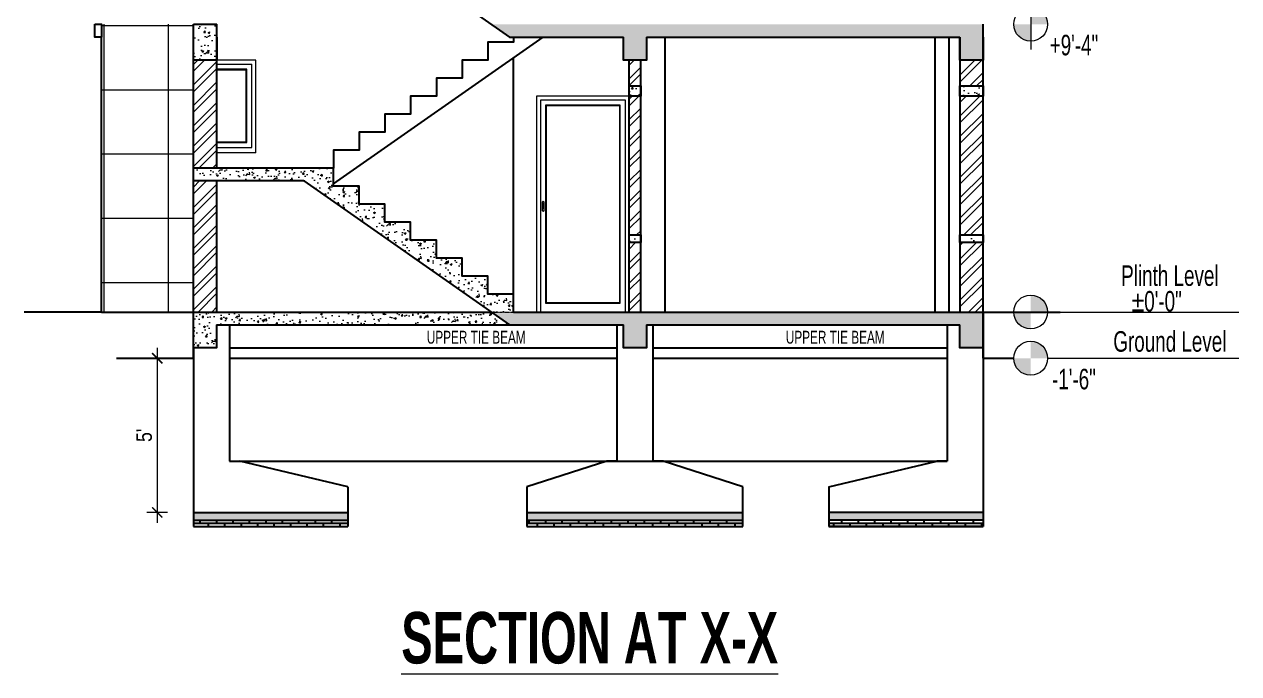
# Model space of a CAD drawing. Header units: inches. Extents: x -5142662 to -4941318, y -3361958 to -3160563.
# Drawn here: x -5002281.1 to -5001808.7, y -3263277.3 to -3263024.5 of the extents above; entities that cross this region are included whole.
import ezdxf

# ---------------------------------------------------------------- set-up
doc = ezdxf.new("R2010")
doc.units = ezdxf.units.IN
doc.header["$LTSCALE"] = 2
doc.header["$MEASUREMENT"] = 0
doc.header["$PDMODE"] = 34
doc.linetypes.add('ACAD_ISO02W100', pattern=[15, 12, -3])
doc.linetypes.add('CENTER', pattern=[2, 1.25, -0.25, 0.25, -0.25])
doc.layers.get('0').update_dxf_attribs({"linetype": 'CONTINUOUS'})
doc.layers.get('DEFPOINTS').update_dxf_attribs({"color": 141, "linetype": 'CONTINUOUS'})
for name, color, linetype, lineweight in [('Annotate-Bold.w', 187, 'CONTINUOUS', 18), ('DIM 1-100', 4, 'CONTINUOUS', 13), ('Door-Window', 47, 'CONTINUOUS', 15), ('HATCH', 60, 'ACAD_ISO02W100', 13), ('Text-100.w', 254, 'CONTINUOUS', 9), ('window', 4, 'CONTINUOUS', 13)]:
    doc.layers.add(name, color=color, linetype=linetype, lineweight=lineweight)
doc.styles.add('Arial', font='arial.ttf', dxfattribs={"width": 0.8, "height": 12})
doc.styles.get("Standard").update_dxf_attribs({"font": 'ARIALN.TTF'})
doc.dimstyles.new('1 by 96', dxfattribs={"dimtxt": 6, "dimasz": 4, "dimexe": 4, "dimexo": 4, "dimgap": 2, "dimtad": 1, "dimdec": 0, "dimzin": 0, "dimdsep": 46, "dimlunit": 4, "dimtxsty": 'Standard', "dimblk": 'ARCHTICK', "dimcen": 0, "dimdle": 4, "dimadec": 0, "dimazin": 0, "dimtfac": 1, "dimtdec": 0, "dimtix": 1, "dimtofl": 0, "dimtmove": 1, "dimatfit": 3, "dimldrblk": 'ARCHTICK', "dimfxl": 4, "dimfxlon": 1, "dimtolj": 1, "dimtzin": 0, "dimlwd": -1, "dimlwe": -1, "dimarcsym": 0})
pattern_1 = [(50, (0, 0), (7.172601826, -0.62752135), [0.75, -8.25]), (355, (0, 0), (-1.387513336, 7.521921337), [0.6, -6.6]), (100.45144446, (0.598, -0.052), (5.785088467, 6.89439991), [0.63740192, -7.01142112]), (46.1842, (0, 2), (10.672413307, -1.655192808), [1.125, -12.375]), (96.63563549, (0.889, 1.862), (9.346619457, 9.741186008), [0.95610342, -10.5171376]), (351.184164, (0, 2), (9.34661945, 9.741186003), [0.9, -9.90000001]), (21, (1, 1.5), (5.969070521, -4.0261889067), [0.75, -8.25]), (326, (1, 1.5), (2.433153319, 7.2515004505), [0.6, -6.6]), (71.45144474, (1.4974, 1.1645), (8.402223767, 3.225311528), [0.6374019, -7.01142112]), (37.5, (0, 0), (0.1215985532, 3.3289385383), [0, -6.52, 0, -6.7, 0, -6.625]), (7.5, (0, 0), (2.6306953744, 3.9441171188), [0, -3.82, 0, -6.37, 0, -2.525]), (327.5, (-2.23, 0), (5.3382243617, -0.2255487173), [0, -2.5, 0, -7.8, 0, -10.35]), (317.5, (-3.23, 0), (5.8318616934, 1.0010498233), [0, -3.25, 0, -5.18, 0, -7.35])]

# ---------------------------------------------------------------- blocks, each defined once
blk = doc.blocks.new('_ArchTick')
at = {"color": 0, "linetype": 'ByBlock', "const_width": 0.15}
blk.add_lwpolyline([(-0.5, -0.5), (0.5, 0.5)], dxfattribs=at)
blk = doc.blocks.new('*D1639')
at = {"layer": 'DEFPOINTS', "color": 0, "ltscale": 0.5, "transparency": 16777216}
for p in [(-5002215.26, -3263154.52), (-5002229.36, -3263214.52), (-5002215.26, -3263214.52)]:
    blk.add_point(p, dxfattribs=at)
at = {"layer": 'DIM 1-100', "color": 0, "ltscale": 0.5, "transparency": 16777216}
for p, q in [((-5002229.36, -3263150.52), (-5002229.36, -3263218.52)), ((-5002225.36, -3263154.52), (-5002233.36, -3263154.52)), ((-5002225.36, -3263214.52), (-5002233.36, -3263214.52))]:
    blk.add_line(p, q, dxfattribs=at)
at = {"layer": 'DIM 1-100', "color": 0, "ltscale": 0.5, "transparency": 16777216, "xscale": 4, "yscale": 4, "zscale": 4}
for p, rotation in [((-5002229.36, -3263154.52), 90), ((-5002229.36, -3263214.52), 270)]:
    blk.add_blockref('_ArchTick', p, dxfattribs=dict(at, rotation=rotation))
at = {"layer": 'DIM 1-100', "color": 0, "ltscale": 0.5, "transparency": 16777216, "insert": (-5002234.41, -3263184.52), "char_height": 6, "attachment_point": 5, "rotation": 90}
blk.add_mtext("\\A1;5'", dxfattribs=at)

msp = doc.modelspace()

# ---------------------------------------------------------------- hatches: boundary and pattern name
at = {"ltscale": 0.5}
h = msp.add_hatch(dxfattribs=at)
h.set_pattern_fill('AR-CONC', color=256, style=0)
h.set_pattern_definition([(50, (44382.555, -1941.888), (7.172601826, -0.62752135), [0.75, -8.25]), (355, (44382.555, -1941.888), (-1.387513336, 7.521921337), [0.6, -6.6]), (100.4514, (44383.153, -1941.9405), (5.785093817, 6.894395421), [0.6374019, -7.01142112]), (46.1842, (44382.555, -1939.888), (10.672410486, -1.655190143), [1.125, -12.375]), (96.6356, (44383.445, -1940.026), (9.346627055, 9.741178709), [0.95610288, -10.51713]), (351.1842, (44382.555, -1939.888), (9.346619451, 9.74118601), [0.9, -9.9]), (21, (44383.555, -1940.388), (5.969070521, -4.0261889067), [0.75, -8.25]), (326, (44383.555, -1940.388), (2.433153319, 7.2515004505), [0.6, -6.6]), (71.4514, (44384.053, -1940.724), (8.402226286, 3.225304967), [0.6374019, -7.01142112]), (37.5, (44382.5553, -1941.8882), (0.1215985532, 3.3289385383), [0, -6.52, 0, -6.7, 0, -6.625]), (7.5, (44382.5553, -1941.8882), (2.6306953744, 3.9441171188), [0, -3.82, 0, -6.37, 0, -2.525]), (327.5, (44380.3253, -1941.8882), (5.3382243617, -0.2255487173), [0, -2.5, 0, -7.8, 0, -10.35]), (317.5, (44379.3253, -1941.888), (5.8318616934, 1.0010498233), [0, -3.25, 0, -5.18, 0, -7.35])])
h.paths.add_polyline_path([(-5002155.26, -3263217.52), (-5002155.26, -3263214.52), (-5002215.26, -3263214.52), (-5002215.26, -3263217.52)])
h.paths.add_polyline_path([(-5002001.55, -3263217.52), (-5002001.55, -3263214.52), (-5002085.55, -3263214.52), (-5002085.55, -3263217.52)])
h.paths.add_polyline_path([(-5001968.16, -3263214.52), (-5001968.16, -3263217.52), (-5001908.16, -3263217.52), (-5001908.16, -3263214.52)])
h = msp.add_hatch(dxfattribs=at)
h.set_pattern_fill('AR-B816', color=256, scale=0.4, style=0)
h.set_pattern_definition([(0, (44382.5553, -1941.8882), (0, 3.2), []), (90, (44382.5553, -1941.8882), (-3.2, 3.2), [3.2, -3.2])])
h.paths.add_polyline_path([(-5002155.26, -3263220.02), (-5002155.26, -3263217.52), (-5002215.26, -3263217.52), (-5002215.26, -3263220.02)])
h.paths.add_polyline_path([(-5002085.55, -3263217.52), (-5002085.55, -3263220.02), (-5002001.55, -3263220.02), (-5002001.55, -3263217.52)])
h.paths.add_polyline_path([(-5001968.16, -3263217.52), (-5001968.16, -3263220.02), (-5001908.16, -3263220.02), (-5001908.16, -3263217.52)])
at = {"layer": 'Annotate-Bold.w', "ltscale": 0.005}
h = msp.add_hatch(color=256, dxfattribs=at)
h.dxf.hatch_style = 1
h.paths.add_polyline_path([(-5001889.64, -3263017.93), (-5001889.64, -3263024.52), (-5001883.04, -3263024.52, 0.414214)])
h.paths.add_polyline_path([(-5001889.64, -3263031.12), (-5001889.64, -3263024.52), (-5001896.23, -3263024.52, 0.414214)])
h = msp.add_hatch(color=256, dxfattribs=at)
h.dxf.hatch_style = 1
h.paths.add_polyline_path([(-5001889.64, -3263129.93), (-5001889.64, -3263136.52), (-5001883.04, -3263136.52, 0.414214)])
h.paths.add_polyline_path([(-5001889.64, -3263143.12), (-5001889.64, -3263136.52), (-5001896.23, -3263136.52, 0.414214)])
h = msp.add_hatch(color=256, dxfattribs=at)
h.dxf.hatch_style = 1
h.paths.add_polyline_path([(-5001889.64, -3263147.93), (-5001889.64, -3263154.52), (-5001883.04, -3263154.52, 0.414214)])
h.paths.add_polyline_path([(-5001889.64, -3263161.12), (-5001889.64, -3263154.52), (-5001896.23, -3263154.52, 0.414214)])
at = {"layer": 'Door-Window', "linetype": 'ByBlock'}
h = msp.add_hatch(dxfattribs=at)
h.set_pattern_fill('AR-CONC', color=256)
h.set_pattern_definition(pattern_1)
h.paths.add_polyline_path([(-5002206.17, -3263029.52), (-5002206.17, -3263024.52), (-5002215.26, -3263024.52), (-5002215.26, -3263038.52), (-5002206.17, -3263038.52)])
h = msp.add_hatch(dxfattribs=at)
h.set_pattern_fill('AR-CONC', color=256)
h.set_pattern_definition(pattern_1)
h.paths.add_polyline_path([(-5002039.05, -3263029.52), (-5001917.16, -3263029.52), (-5001917.16, -3263038.52), (-5001908.16, -3263038.52), (-5001908.16, -3263029.52), (-5001908.16, -3263024.52), (-5002099.52, -3263024.52), (-5002092.38, -3263029.52), (-5002048.05, -3263029.52), (-5002048.05, -3263038.52), (-5002039.05, -3263038.52)])
h = msp.add_hatch(dxfattribs=at)
h.set_pattern_fill('AR-CONC', color=256)
h.set_pattern_definition(pattern_1)
h.paths.add_polyline_path([(-5002041.3, -3263048.52), (-5002045.8, -3263048.52), (-5002045.8, -3263052.52), (-5002041.3, -3263052.52)])
h = msp.add_hatch(dxfattribs=at)
h.set_pattern_fill('AR-CONC', color=256)
h.set_pattern_definition(pattern_1)
h.paths.add_polyline_path([(-5001908.16, -3263048.52), (-5001917.16, -3263048.52), (-5001917.16, -3263052.52), (-5001908.16, -3263052.52)])
h = msp.add_hatch(dxfattribs=at)
h.set_pattern_fill('AR-CONC', color=256)
h.set_pattern_definition(pattern_1)
h.paths.add_polyline_path([(-5002090.8, -3263129.52), (-5002100.8, -3263129.52), (-5002100.8, -3263122.52), (-5002110.8, -3263122.52), (-5002110.8, -3263115.52), (-5002120.8, -3263115.52), (-5002120.8, -3263108.52), (-5002130.8, -3263108.52), (-5002130.8, -3263101.52), (-5002140.8, -3263101.52), (-5002140.8, -3263094.52), (-5002150.8, -3263094.52), (-5002150.8, -3263087.52), (-5002160.8, -3263087.52), (-5002160.8, -3263080.52), (-5002215.26, -3263080.52), (-5002215.26, -3263085.52), (-5002172.38, -3263085.52), (-5002099.52, -3263136.52), (-5002090.8, -3263136.52)])
h = msp.add_hatch(dxfattribs=at)
h.set_pattern_fill('AR-CONC', color=256)
h.set_pattern_definition(pattern_1)
h.paths.add_polyline_path([(-5002041.3, -3263106.52), (-5002045.8, -3263106.52), (-5002045.8, -3263109.52), (-5002041.3, -3263109.52)])
h = msp.add_hatch(dxfattribs=at)
h.set_pattern_fill('AR-CONC', color=256)
h.set_pattern_definition(pattern_1)
h.paths.add_polyline_path([(-5001908.16, -3263106.52), (-5001917.16, -3263106.52), (-5001917.16, -3263109.52), (-5001908.16, -3263109.52)])
h = msp.add_hatch(dxfattribs=at)
h.set_pattern_fill('AR-CONC', color=256)
h.set_pattern_definition(pattern_1)
h.paths.add_polyline_path([(-5002099.52, -3263136.52), (-5002215.26, -3263136.52), (-5002215.26, -3263150.52), (-5002206.26, -3263150.52), (-5002206.26, -3263141.52), (-5002092.38, -3263141.52)])
h = msp.add_hatch(dxfattribs=at)
h.set_pattern_fill('AR-CONC', color=256)
h.set_pattern_definition(pattern_1)
h.paths.add_polyline_path([(-5002039.05, -3263141.52), (-5001917.16, -3263141.52), (-5001917.16, -3263150.52), (-5001908.16, -3263150.52), (-5001908.16, -3263136.52), (-5002099.52, -3263136.52), (-5002092.38, -3263141.52), (-5002048.05, -3263141.52), (-5002048.05, -3263150.52), (-5002039.05, -3263150.52)])
at = {"layer": 'HATCH', "transparency": 33554661}
h = msp.add_hatch(dxfattribs=at)
h.set_pattern_fill('ANSI37', color=256, scale=200, angle=45)
h.paths.add_polyline_path([(-5002215.26, -3263024.52), (-5002251.08, -3263024.52), (-5002251.08, -3263029.52), (-5002251.08, -3263136.52), (-5002215.26, -3263136.52)])
at = {"layer": 'HATCH', "ltscale": 0.01}
h = msp.add_hatch(dxfattribs=at)
h.set_pattern_fill('ANSI32', color=256, scale=15, style=0)
h.paths.add_polyline_path([(-5002206.17, -3263038.52), (-5002215.26, -3263038.52), (-5002215.26, -3263080.52), (-5002206.17, -3263080.52)])
h = msp.add_hatch(dxfattribs=at)
h.set_pattern_fill('ANSI32', color=256, scale=15, style=0)
h.paths.add_polyline_path([(-5002041.3, -3263038.52), (-5002045.8, -3263038.52), (-5002045.8, -3263048.52), (-5002041.3, -3263048.52)])
h = msp.add_hatch(dxfattribs=at)
h.set_pattern_fill('ANSI32', color=256, scale=15, style=0)
h.paths.add_polyline_path([(-5001908.16, -3263038.52), (-5001917.16, -3263038.52), (-5001917.16, -3263048.52), (-5001908.16, -3263048.52)])
h = msp.add_hatch(dxfattribs=at)
h.set_pattern_fill('ANSI32', color=256, scale=15, style=0)
h.paths.add_polyline_path([(-5002041.3, -3263052.52), (-5002045.8, -3263052.52), (-5002045.8, -3263106.52), (-5002041.3, -3263106.52)])
h = msp.add_hatch(dxfattribs=at)
h.set_pattern_fill('ANSI32', color=256, scale=15, style=0)
h.paths.add_polyline_path([(-5001908.16, -3263052.52), (-5001917.16, -3263052.52), (-5001917.16, -3263106.52), (-5001908.16, -3263106.52)])
h = msp.add_hatch(dxfattribs=at)
h.set_pattern_fill('ANSI32', color=256, scale=15, style=0)
h.paths.add_polyline_path([(-5002206.17, -3263085.52), (-5002215.26, -3263085.52), (-5002215.26, -3263136.52), (-5002206.17, -3263136.52)])
h = msp.add_hatch(dxfattribs=at)
h.set_pattern_fill('ANSI32', color=256, scale=15, style=0)
h.paths.add_polyline_path([(-5002041.3, -3263109.52), (-5002045.8, -3263109.52), (-5002045.8, -3263136.52), (-5002041.3, -3263136.52)])
h = msp.add_hatch(dxfattribs=at)
h.set_pattern_fill('ANSI32', color=256, scale=15, style=0)
h.paths.add_polyline_path([(-5001908.16, -3263109.52), (-5001917.16, -3263109.52), (-5001917.16, -3263136.52), (-5001908.16, -3263136.52)])

# ---------------------------------------------------------------- linework, layer by layer
at = {"ltscale": 0.5}
for p, q in [((-5002172.38, -3262973.52), (-5002092.38, -3263029.52)), ((-5002215.26, -3263024.52), (-5002206.17, -3263024.52)), ((-5002215.26, -3263136.52), (-5002215.26, -3263024.52)), ((-5002206.17, -3263080.52), (-5002206.17, -3263024.52)), ((-5001908.16, -3263136.52), (-5001908.16, -3263024.52)), ((-5002251.08, -3263136.52), (-5002251.08, -3263029.52)), ((-5002160.8, -3263086.63), (-5002079.22, -3263029.52)), ((-5002092.38, -3263029.52), (-5002048.05, -3263029.52)), ((-5002039.05, -3263029.52), (-5001917.16, -3263029.52)), ((-5002031.8, -3263136.52), (-5002031.8, -3263029.52)), ((-5001926.87, -3263029.52), (-5001926.87, -3263136.52)), ((-5001921.36, -3263136.52), (-5001921.36, -3263029.52)), ((-5001917.16, -3263029.52), (-5001917.16, -3263136.52)), ((-5002090.8, -3263136.52), (-5002090.8, -3263037.63)), ((-5002045.8, -3263136.52), (-5002045.8, -3263038.52)), ((-5002041.3, -3263136.52), (-5002041.3, -3263038.52)), ((-5002160.8, -3263080.52), (-5002215.26, -3263080.52)), ((-5002172.38, -3263085.52), (-5002215.26, -3263085.52)), ((-5002206.17, -3263136.52), (-5002206.17, -3263085.52)), ((-5002172.38, -3263085.52), (-5002092.38, -3263141.52)), ((-5002251.08, -3263136.52), (-5002281.08, -3263136.52)), ((-5002251.08, -3263136.52), (-5002099.52, -3263136.52)), ((-5002215.26, -3263154.52), (-5002215.26, -3263136.52)), ((-5002090.8, -3263136.52), (-5001908.16, -3263136.52)), ((-5001908.16, -3263136.52), (-5001878.16, -3263136.52)), ((-5001908.16, -3263154.52), (-5001908.16, -3263136.52)), ((-5002206.26, -3263141.52), (-5002048.05, -3263141.52)), ((-5002201.26, -3263141.52), (-5002201.26, -3263194.52)), ((-5002050.55, -3263141.52), (-5002050.55, -3263194.52)), ((-5002039.05, -3263141.52), (-5001917.16, -3263141.52)), ((-5002036.55, -3263141.52), (-5002036.55, -3263194.52)), ((-5001922.16, -3263141.52), (-5001922.16, -3263194.52)), ((-5002215.26, -3263150.52), (-5002215.26, -3263220.02)), ((-5002201.26, -3263150.52), (-5002050.55, -3263150.52)), ((-5002036.55, -3263150.52), (-5001922.16, -3263150.52)), ((-5001908.16, -3263150.52), (-5001908.16, -3263220.02)), ((-5002245.26, -3263154.52), (-5002215.26, -3263154.52)), ((-5002201.26, -3263154.52), (-5002050.55, -3263154.52)), ((-5002036.55, -3263154.52), (-5001922.16, -3263154.52)), ((-5001908.16, -3263154.52), (-5001896.23, -3263154.52)), ((-5002201.26, -3263194.52), (-5002197.26, -3263194.52)), ((-5002201.26, -3263194.52), (-5002050.55, -3263194.52)), ((-5002155.26, -3263204.52), (-5002197.26, -3263194.52)), ((-5002054.55, -3263194.52), (-5002085.55, -3263204.52)), ((-5002050.55, -3263194.52), (-5002054.55, -3263194.52)), ((-5002050.55, -3263194.52), (-5001922.16, -3263194.52)), ((-5002032.55, -3263194.52), (-5002036.55, -3263194.52)), ((-5002001.55, -3263204.52), (-5002032.55, -3263194.52)), ((-5001968.16, -3263204.52), (-5001926.16, -3263194.52)), ((-5001922.16, -3263194.52), (-5001926.16, -3263194.52)), ((-5002155.26, -3263204.52), (-5002155.26, -3263214.52)), ((-5002085.55, -3263204.52), (-5002085.55, -3263220.02)), ((-5002001.55, -3263220.02), (-5002001.55, -3263204.52)), ((-5001968.16, -3263204.52), (-5001968.16, -3263214.52)), ((-5002215.26, -3263214.52), (-5002155.26, -3263214.52)), ((-5002155.26, -3263214.52), (-5002155.26, -3263220.02)), ((-5002085.55, -3263214.52), (-5002001.55, -3263214.52)), ((-5001908.16, -3263214.52), (-5001968.16, -3263214.52)), ((-5001968.16, -3263214.52), (-5001968.16, -3263220.02)), ((-5002215.26, -3263217.52), (-5002155.26, -3263217.52)), ((-5002215.26, -3263220.02), (-5002155.26, -3263220.02)), ((-5002215.26, -3263220.02), (-5002155.26, -3263220.02)), ((-5002085.55, -3263217.52), (-5002001.55, -3263217.52)), ((-5002085.55, -3263220.02), (-5002001.55, -3263220.02)), ((-5002085.55, -3263220.02), (-5002001.55, -3263220.02)), ((-5001908.16, -3263217.52), (-5001968.16, -3263217.52)), ((-5001908.16, -3263220.02), (-5001968.16, -3263220.02)), ((-5001968.16, -3263220.02), (-5001908.16, -3263220.02))]:
    msp.add_line(p, q, dxfattribs=at)
for points in [[(-5002253.59, -3263024.52), (-5002251.08, -3263024.52), (-5002251.08, -3263029.52), (-5002253.59, -3263029.52)], [(-5002045.8, -3263048.52), (-5002041.3, -3263048.52), (-5002041.3, -3263052.52), (-5002045.8, -3263052.52)], [(-5001917.16, -3263048.52), (-5001908.16, -3263048.52), (-5001908.16, -3263052.52), (-5001917.16, -3263052.52)], [(-5002045.8, -3263106.52), (-5002041.3, -3263106.52), (-5002041.3, -3263109.52), (-5002045.8, -3263109.52)], [(-5001917.16, -3263106.52), (-5001908.16, -3263106.52), (-5001908.16, -3263109.52), (-5001917.16, -3263109.52)]]:
    msp.add_lwpolyline(points, close=True, dxfattribs=at)
for points in [[(-5002206.17, -3263029.52), (-5002206.17, -3263038.52), (-5002215.26, -3263038.52), (-5002215.26, -3263029.52)], [(-5002090.8, -3263029.52), (-5002090.8, -3263031.52), (-5002100.8, -3263031.52), (-5002100.8, -3263038.52), (-5002110.8, -3263038.52), (-5002110.8, -3263045.52), (-5002120.8, -3263045.52), (-5002120.8, -3263052.52), (-5002130.8, -3263052.52), (-5002130.8, -3263059.52), (-5002140.8, -3263059.52), (-5002140.8, -3263066.52), (-5002150.8, -3263066.52), (-5002150.8, -3263073.52), (-5002160.8, -3263073.52), (-5002160.8, -3263080.52)], [(-5002039.05, -3263029.52), (-5002039.05, -3263038.52), (-5002048.05, -3263038.52), (-5002048.05, -3263029.52)], [(-5001908.16, -3263029.52), (-5001908.16, -3263038.52), (-5001917.16, -3263038.52), (-5001917.16, -3263029.52)], [(-5002090.8, -3263136.52), (-5002090.8, -3263129.52), (-5002100.8, -3263129.52), (-5002100.8, -3263122.52), (-5002110.8, -3263122.52), (-5002110.8, -3263115.52), (-5002120.8, -3263115.52), (-5002120.8, -3263108.52), (-5002130.8, -3263108.52), (-5002130.8, -3263101.52), (-5002140.8, -3263101.52), (-5002140.8, -3263094.52), (-5002150.8, -3263094.52), (-5002150.8, -3263087.52), (-5002160.8, -3263087.52), (-5002160.8, -3263080.52)], [(-5002206.26, -3263141.52), (-5002206.26, -3263150.52), (-5002215.26, -3263150.52), (-5002215.26, -3263136.52), (-5002206.26, -3263136.52)], [(-5001917.16, -3263136.52), (-5001908.16, -3263136.52), (-5001908.16, -3263150.52), (-5001917.16, -3263150.52), (-5001917.16, -3263141.52)], [(-5002039.05, -3263141.52), (-5002039.05, -3263150.52), (-5002048.05, -3263150.52), (-5002048.05, -3263141.52)]]:
    msp.add_lwpolyline(points, dxfattribs=at)
at = {"layer": 'Annotate-Bold.w', "ltscale": 0.005}
msp.add_line((-5001889.62, -3263014.61), (-5001889.62, -3263034.4), dxfattribs=at)
at = {"layer": 'Annotate-Bold.w', "linetype": 'CENTER', "ltscale": 0.01}
msp.add_line((-5002271.81, -3263136.52), (-5001883.04, -3263136.52), dxfattribs=at)
at = {"layer": 'Annotate-Bold.w'}
for p, q in [((-5001883.04, -3263136.52), (-5001808.73, -3263136.52)), ((-5001883.04, -3263154.52), (-5001808.73, -3263154.52))]:
    msp.add_line(p, q, dxfattribs=at)
at = {"layer": 'Annotate-Bold.w', "ltscale": 0.005}
for centre in [(-5001889.64, -3263024.52), (-5001889.64, -3263136.52), (-5001889.64, -3263154.52)]:
    msp.add_circle(centre, 6.6, dxfattribs=at)
at = {"layer": 'window'}
for p, q in [((-5002191.05, -3263038.52), (-5002206.17, -3263038.52)), ((-5002206.17, -3263040.02), (-5002192.54, -3263040.02)), ((-5002194.54, -3263042.02), (-5002206.17, -3263042.02)), ((-5002194.79, -3263042.27), (-5002194.54, -3263042.02)), ((-5002194.54, -3263070.52), (-5002194.54, -3263042.02)), ((-5002192.54, -3263072.52), (-5002192.54, -3263040.02)), ((-5002191.05, -3263074.52), (-5002191.05, -3263038.52)), ((-5002206.17, -3263042.27), (-5002194.79, -3263042.27)), ((-5002194.79, -3263070.27), (-5002194.79, -3263042.27)), ((-5002078.11, -3263056.21), (-5002078.34, -3263055.99)), ((-5002049.49, -3263056.21), (-5002049.26, -3263055.99)), ((-5002206.17, -3263070.27), (-5002194.79, -3263070.27)), ((-5002194.54, -3263070.52), (-5002194.79, -3263070.27)), ((-5002206.17, -3263070.52), (-5002194.54, -3263070.52)), ((-5002206.17, -3263072.52), (-5002192.54, -3263072.52)), ((-5002191.05, -3263074.52), (-5002206.17, -3263074.52)), ((-5002079.58, -3263093.71), (-5002079.56, -3263093.64)), ((-5002079.58, -3263093.71), (-5002079.57, -3263093.67)), ((-5002079.58, -3263097.1), (-5002079.58, -3263093.71)), ((-5002079.57, -3263093.67), (-5002079.56, -3263093.64)), ((-5002079.56, -3263093.64), (-5002079.55, -3263093.61)), ((-5002079.55, -3263093.61), (-5002079.52, -3263093.58)), ((-5002079.5, -3263093.55), (-5002079.52, -3263093.58)), ((-5002079.46, -3263093.53), (-5002079.5, -3263093.55)), ((-5002079.46, -3263093.53), (-5002079.43, -3263093.51)), ((-5002079.39, -3263093.5), (-5002079.43, -3263093.51)), ((-5002079.35, -3263093.49), (-5002079.39, -3263093.5)), ((-5002079.31, -3263093.48), (-5002079.35, -3263093.49)), ((-5002079.26, -3263093.49), (-5002079.31, -3263093.48)), ((-5002079.26, -3263093.49), (-5002079.22, -3263093.5)), ((-5002079.22, -3263093.5), (-5002079.18, -3263093.51)), ((-5002079.18, -3263093.51), (-5002079.15, -3263093.53)), ((-5002079.15, -3263093.53), (-5002079.11, -3263093.55)), ((-5002079.11, -3263093.55), (-5002079.09, -3263093.58)), ((-5002079.06, -3263093.61), (-5002079.09, -3263093.58)), ((-5002079.05, -3263093.64), (-5002079.06, -3263093.61)), ((-5002079.04, -3263093.67), (-5002079.05, -3263093.64)), ((-5002079.04, -3263093.67), (-5002079.04, -3263093.71)), ((-5002079.04, -3263093.71), (-5002079.04, -3263097.1)), ((-5002079.57, -3263097.13), (-5002079.58, -3263097.1)), ((-5002079.56, -3263097.17), (-5002079.57, -3263097.13)), ((-5002079.56, -3263097.17), (-5002079.55, -3263097.2)), ((-5002079.55, -3263097.2), (-5002079.52, -3263097.23)), ((-5002079.52, -3263097.23), (-5002079.5, -3263097.25)), ((-5002079.46, -3263097.28), (-5002079.5, -3263097.25)), ((-5002079.48, -3263094.4), (-5002079.49, -3263094.42)), ((-5002079.49, -3263094.42), (-5002079.49, -3263096.13)), ((-5002079.48, -3263096.15), (-5002079.49, -3263096.13)), ((-5002079.47, -3263094.36), (-5002079.48, -3263094.38)), ((-5002079.48, -3263094.38), (-5002079.48, -3263094.4)), ((-5002079.48, -3263096.18), (-5002079.48, -3263096.15)), ((-5002079.47, -3263096.2), (-5002079.48, -3263096.18)), ((-5002079.45, -3263094.34), (-5002079.47, -3263094.36)), ((-5002079.45, -3263096.22), (-5002079.47, -3263096.2)), ((-5002079.43, -3263097.29), (-5002079.46, -3263097.28)), ((-5002079.43, -3263094.32), (-5002079.45, -3263094.34)), ((-5002079.43, -3263096.24), (-5002079.45, -3263096.22)), ((-5002079.41, -3263094.3), (-5002079.43, -3263094.32)), ((-5002079.41, -3263096.25), (-5002079.43, -3263096.24)), ((-5002079.43, -3263097.29), (-5002079.39, -3263097.31)), ((-5002079.39, -3263094.29), (-5002079.41, -3263094.3)), ((-5002079.39, -3263096.26), (-5002079.41, -3263096.25)), ((-5002079.36, -3263094.28), (-5002079.39, -3263094.29)), ((-5002079.36, -3263096.27), (-5002079.39, -3263096.26)), ((-5002079.35, -3263097.32), (-5002079.39, -3263097.31)), ((-5002079.33, -3263094.28), (-5002079.36, -3263094.28)), ((-5002079.33, -3263096.28), (-5002079.36, -3263096.27)), ((-5002079.31, -3263097.32), (-5002079.35, -3263097.32)), ((-5002079.31, -3263094.28), (-5002079.33, -3263094.28)), ((-5002079.31, -3263096.28), (-5002079.33, -3263096.28)), ((-5002079.28, -3263094.28), (-5002079.31, -3263094.28)), ((-5002079.28, -3263096.28), (-5002079.31, -3263096.28)), ((-5002079.31, -3263097.32), (-5002079.26, -3263097.32)), ((-5002079.25, -3263094.28), (-5002079.28, -3263094.28)), ((-5002079.25, -3263096.27), (-5002079.28, -3263096.28)), ((-5002079.26, -3263097.32), (-5002079.22, -3263097.31)), ((-5002079.22, -3263094.29), (-5002079.25, -3263094.28)), ((-5002079.22, -3263096.26), (-5002079.25, -3263096.27)), ((-5002079.2, -3263094.3), (-5002079.22, -3263094.29)), ((-5002079.2, -3263096.25), (-5002079.22, -3263096.26)), ((-5002079.18, -3263097.29), (-5002079.22, -3263097.31)), ((-5002079.18, -3263094.32), (-5002079.2, -3263094.3)), ((-5002079.18, -3263096.24), (-5002079.2, -3263096.25)), ((-5002079.16, -3263094.34), (-5002079.18, -3263094.32)), ((-5002079.16, -3263096.22), (-5002079.18, -3263096.24)), ((-5002079.15, -3263097.28), (-5002079.18, -3263097.29)), ((-5002079.14, -3263094.36), (-5002079.16, -3263094.34)), ((-5002079.14, -3263096.2), (-5002079.16, -3263096.22)), ((-5002079.15, -3263097.28), (-5002079.11, -3263097.25)), ((-5002079.13, -3263094.38), (-5002079.14, -3263094.36)), ((-5002079.13, -3263096.18), (-5002079.14, -3263096.2)), ((-5002079.13, -3263094.4), (-5002079.13, -3263094.38)), ((-5002079.12, -3263094.42), (-5002079.13, -3263094.4)), ((-5002079.12, -3263096.13), (-5002079.13, -3263096.15)), ((-5002079.13, -3263096.15), (-5002079.13, -3263096.18)), ((-5002079.12, -3263096.13), (-5002079.12, -3263094.42)), ((-5002079.11, -3263097.25), (-5002079.09, -3263097.23)), ((-5002079.09, -3263097.23), (-5002079.06, -3263097.2)), ((-5002079.05, -3263097.17), (-5002079.06, -3263097.2)), ((-5002079.04, -3263097.1), (-5002079.05, -3263097.17)), ((-5002079.04, -3263097.13), (-5002079.05, -3263097.17)), ((-5002079.04, -3263097.13), (-5002079.04, -3263097.1)), ((-5002078.11, -3263132.83), (-5002078.34, -3263133.06)), ((-5002049.26, -3263133.06), (-5002049.49, -3263132.83))]:
    msp.add_line(p, q, dxfattribs=at)
for points in [[(-5002081.8, -3263136.52), (-5002045.8, -3263136.52), (-5002045.8, -3263052.52), (-5002081.8, -3263052.52)], [(-5002078.34, -3263133.06), (-5002049.26, -3263133.06), (-5002049.26, -3263055.99), (-5002078.34, -3263055.99)], [(-5002078.11, -3263132.83), (-5002049.49, -3263132.83), (-5002049.49, -3263056.21), (-5002078.11, -3263056.21)]]:
    msp.add_lwpolyline(points, close=True, dxfattribs=at)
msp.add_lwpolyline([(-5002047.3, -3263136.52), (-5002047.3, -3263054.02), (-5002080.3, -3263054.02), (-5002080.3, -3263136.52)], dxfattribs=at)

# ---------------------------------------------------------------- texts
at = {"layer": 'Annotate-Bold.w', "ltscale": 0.005, "style": 'Arial'}
for s, insert, char_height, width, attachment_point in [('\\A1;\\pt55.97313;{\\fArial Narrow|b0|i0|c0|p34;+9\'-4"}', (-5001872.81, -3263036.73), 7.9962, 73.8752, 8), ('\\A1;{\\fArial Narrow|b0|i0|c0|p34;Plinth Level}', (-5001835.5, -3263118.35), 7.9962, 82.6277, 2), ('\\A1;\\pt55.97313;{\\fArial Narrow|b0|i0|c0|p34;±0\'-0"}', (-5001840.62, -3263136.45), 7.9962, 73.8752, 8), ('\\A1;{\\fArial Narrow|b0|i0|c0|p34;UPPER TIE BEAM}', (-5002105.3, -3263143.83), 5, 82.6277, 2), ('\\A1;{\\fArial Narrow|b0|i0|c0|p34;UPPER TIE BEAM}', (-5001965.66, -3263143.83), 5, 82.6277, 2), ('\\A1;{\\fArial Narrow|b0|i0|c0|p34;Ground Level}', (-5001835.5, -3263143.97), 7.9962, 82.6277, 2), ('\\A1;\\pt55.97313;{\\fArial Narrow|b0|i0|c0|p34;-1\'-6"}', (-5001872.81, -3263166.73), 7.9962, 73.8752, 8)]:
    msp.add_mtext(s, dxfattribs=dict(at, insert=insert, char_height=char_height, width=width, attachment_point=attachment_point))
at = {"layer": 'Text-100.w', "insert": (-5002061.15, -3263253.3), "char_height": 20, "width": 569.1024, "attachment_point": 2, "style": 'Arial'}
msp.add_mtext('\\A1;{\\fArial Narrow|b1|i0|c0|p34;\\LSECTION AT X-X}', dxfattribs=at)

# ---------------------------------------------------------------- dimensions: what is measured, and where the dimension line sits
at = {"layer": 'DIM 1-100', "ltscale": 0.5}
dim = msp.add_linear_dim(base=(-5002229.36, -3263214.52), p1=(-5002215.26, -3263154.52), p2=(-5002215.26, -3263214.52), angle=90, dimstyle='1 by 96', dxfattribs=at)
dim.commit()
dim.dimension.update_dxf_attribs({"geometry": '*D1639', "text_midpoint": (-5002234.41, -3263184.52)})

doc.saveas('drawing.dxf')
